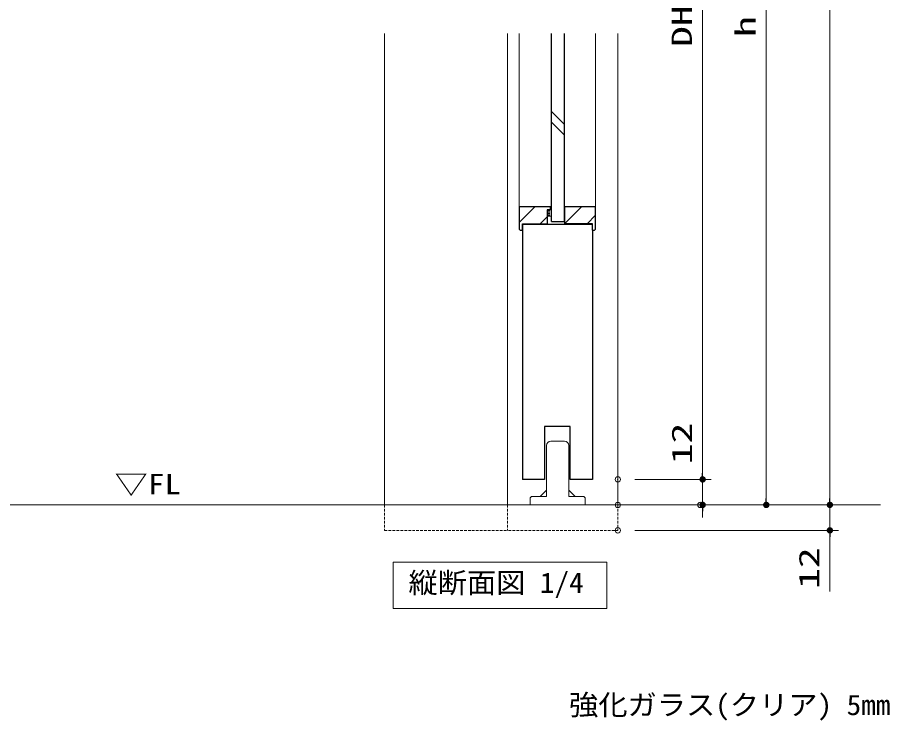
# Model space of a CAD drawing. Units: millimetres, scale not verified. Extents: x -1306 to 1306, y -607 to 607.
# Drawn here: x -705.7 to -294.5, y -148.2 to 183.1 of the extents above; entities that cross this region are included whole.
import ezdxf
from ezdxf.enums import TextEntityAlignment as Align

# ---------------------------------------------------------------- set-up
doc = ezdxf.new("R2010")
doc.units = ezdxf.units.MM
doc.header["$LTSCALE"] = 5
doc.header["$PDMODE"] = 32
doc.header["$PDSIZE"] = 2.5
doc.linetypes.add('USER2', pattern=[0.375, 0.25, -0.125])
for name, color, linetype, lineweight in [('0-1_線(黄)', 2, 'Continuous', 15), ('0-B_点線(水)', 6, 'USER2', 9), ('0-D_線(白)', 7, 'Continuous', 30), ('1-0_線(水)', 4, 'Continuous', 9), ('1-1_寸法線', 3, 'Continuous', 13), ('1-2_ハッチング', 6, 'Continuous', 9), ('1-4_DEFPOINTS', 7, 'Continuous', 5), ('1-5_0', 3, 'Continuous', 25), ('1-6_点線(黄)', 2, 'USER2', 15)]:
    doc.layers.add(name, color=color, linetype=linetype, lineweight=lineweight)
doc.styles.add('ＭＳ ゴシック', font='')
doc.styles.get('ＭＳ ゴシック').set_extended_font_data('MS Gothic')

# ---------------------------------------------------------------- blocks, each defined once
blk = doc.blocks.new('_DOT')
at = {"layer": '1-5_0'}
blk.add_line((-2.5, 0), (-5, 0), dxfattribs=at)
for points in [[(0, 0), (-2.5, 0), (-2.48, 0.313)], [(0, 0), (-2.48, -0.313), (-2.5, 0)], [(0, 0), (-2.48, 0.313), (-2.421, 0.622)], [(0, 0), (-2.421, -0.622), (-2.48, -0.313)], [(0, 0), (-2.421, 0.622), (-2.324, 0.92)], [(0, 0), (-2.324, -0.92), (-2.421, -0.622)], [(0, 0), (-2.324, 0.92), (-2.191, 1.204)], [(0, 0), (-2.191, -1.204), (-2.324, -0.92)], [(0, 0), (-2.191, 1.204), (-2.023, 1.469)], [(0, 0), (-2.023, -1.469), (-2.191, -1.204)], [(0, 0), (-2.023, 1.469), (-1.822, 1.711)], [(0, 0), (-1.822, -1.711), (-2.023, -1.469)], [(0, 0), (-1.822, 1.711), (-1.594, 1.926)], [(0, 0), (-1.594, -1.926), (-1.822, -1.711)], [(0, 0), (-1.594, 1.926), (-1.34, 2.111)], [(0, 0), (-1.34, -2.111), (-1.594, -1.926)], [(0, 0), (-1.34, 2.111), (-1.064, 2.262)], [(0, 0), (-1.064, -2.262), (-1.34, -2.111)], [(0, 0), (-1.064, 2.262), (-0.773, 2.378)], [(0, 0), (-0.773, -2.378), (-1.064, -2.262)], [(0, 0), (-0.773, 2.378), (-0.468, 2.456)], [(0, 0), (-0.468, -2.456), (-0.773, -2.378)], [(0, 0), (-0.468, 2.456), (-0.157, 2.495)], [(0, 0), (-0.157, -2.495), (-0.468, -2.456)], [(0, 0), (-0.157, 2.495), (0.157, 2.495)], [(0, 0), (0.157, -2.495), (-0.157, -2.495)], [(0, 0), (0.157, 2.495), (0.468, 2.456)], [(0, 0), (0.468, 2.456), (0.773, 2.378)], [(0, 0), (0.773, 2.378), (1.064, 2.262)], [(0, 0), (1.064, 2.262), (1.34, 2.111)], [(0, 0), (1.34, 2.111), (1.594, 1.926)], [(0, 0), (1.594, 1.926), (1.822, 1.711)], [(0, 0), (1.822, 1.711), (2.023, 1.469)], [(0, 0), (2.023, 1.469), (2.191, 1.204)], [(0, 0), (2.191, 1.204), (2.324, 0.92)], [(0, 0), (2.324, 0.92), (2.421, 0.622)], [(0, 0), (2.421, 0.622), (2.48, 0.313)], [(0, 0), (2.48, 0.313), (2.5, 0)], [(0, 0), (0.468, -2.456), (0.157, -2.495)], [(0, 0), (0.773, -2.378), (0.468, -2.456)], [(0, 0), (1.064, -2.262), (0.773, -2.378)], [(0, 0), (1.34, -2.111), (1.064, -2.262)], [(0, 0), (1.594, -1.926), (1.34, -2.111)], [(0, 0), (1.822, -1.711), (1.594, -1.926)], [(0, 0), (2.023, -1.469), (1.822, -1.711)], [(0, 0), (2.191, -1.204), (2.023, -1.469)], [(0, 0), (2.324, -0.92), (2.191, -1.204)], [(0, 0), (2.421, -0.622), (2.324, -0.92)], [(0, 0), (2.48, -0.313), (2.421, -0.622)], [(0, 0), (2.5, 0), (2.48, -0.313)]]:
    blk.add_solid(points, dxfattribs=at)
blk = doc.blocks.new('ｶﾞｲﾄﾞ金具')
at = {"layer": '1-0_線(水)'}
for p, q in [((3791.88, 2451.38), (3824.38, 2451.38)), ((3834.38, 2441.38), (3834.38, 2321.38)), ((3781.88, 2336.38), (3766.88, 2321.38)), ((3834.38, 2336.38), (3849.38, 2321.38)), ((3743.13, 2301.38), (3743.13, 2316.38)), ((3834.38, 2321.38), (3868.13, 2321.38)), ((3873.13, 2316.38), (3873.13, 2301.38))]:
    blk.add_line(p, q, dxfattribs=at)
blk.add_lwpolyline([(3748.13, 2321.38), (3781.88, 2321.38), (3781.88, 2441.38)], dxfattribs=at)
for centre, radius, start, end in [((3791.88, 2441.38), 10, 90, 180), ((3824.38, 2441.38), 10, 0, 90), ((3748.13, 2316.38), 5, 90, 180), ((3868.13, 2316.38), 5, 0, 90)]:
    blk.add_arc(centre, radius, start, end, dxfattribs=at)

msp = doc.modelspace()

# ---------------------------------------------------------------- linework, layer by layer
at = {"layer": '0-1_線(黄)'}
msp.add_line((-1213.578, -46.552), (-298.827, -46.552), dxfattribs=at)
msp.add_lwpolyline([(-528.585, -73.552), (-427.735, -73.552), (-427.735, -95.387), (-528.585, -95.387)], close=True, dxfattribs=at)
at = {"layer": '0-B_点線(水)'}
for p, q in [((-455.928, 92.082), (-453.828, 92.082)), ((-455.928, 91.457), (-453.828, 91.457)), ((-455.928, 90.832), (-453.828, 90.832)), ((-455.928, 90.207), (-453.828, 90.207)), ((-455.928, 89.582), (-453.828, 89.582))]:
    msp.add_line(p, q, dxfattribs=at)
at = {"layer": '0-D_線(白)'}
for p, q in [((-453.828, 86.948), (-453.828, 175.637)), ((-469.128, 83.448), (-468.628, 82.948)), ((-468.628, 82.948), (-467.628, 82.948)), ((-467.628, 85.948), (-467.628, -34.531)), ((-467.628, 85.698), (-434.628, 85.698)), ((-434.628, 82.948), (-433.628, 82.948)), ((-434.627, 82.948), (-434.627, -34.552)), ((-433.128, 83.448), (-433.628, 82.948))]:
    msp.add_line(p, q, dxfattribs=at)
for points in [[(-453.828, 86.948), (-447.828, 86.948), (-447.828, 175.637)], [(-454.428, 92.448), (-454.428, 93.948), (-469.128, 93.948), (-469.128, 83.448)], [(-454.428, 92.448), (-455.928, 92.448), (-455.928, 85.948)], [(-454.428, 92.448), (-455.928, 92.448), (-455.928, 89.448)], [(-433.128, 83.448), (-433.128, 93.948), (-447.828, 93.948), (-447.828, 85.948)], [(-467.628, 82.948), (-467.628, 85.948), (-455.928, 85.948)], [(-434.628, 82.948), (-434.628, 85.948), (-447.828, 85.948)], [(-434.627, -34.552), (-445.127, -34.552), (-445.127, -9.552), (-457.127, -9.552), (-457.127, -34.552), (-467.628, -34.552)]]:
    msp.add_lwpolyline(points, dxfattribs=at)
at = {"layer": '1-0_線(水)'}
for p, q in [((-532.627, 175.637), (-532.627, -46.552)), ((-474.627, 175.637), (-474.627, -46.552)), ((-469.128, 93.948), (-469.128, 175.637)), ((-433.128, 175.637), (-433.128, 93.948)), ((-422.627, 175.637), (-422.627, -46.552)), ((-447.828, 132.746), (-453.828, 138.746)), ((-447.828, 127.746), (-453.828, 133.746)), ((-454.428, 92.448), (-453.828, 92.448)), ((-455.928, 89.448), (-453.828, 89.448))]:
    msp.add_line(p, q, dxfattribs=at)
at = {"layer": '1-1_寸法線'}
for p, q in [((-322.627, -43.552), (-322.627, 430.448)), ((-352.627, 400.448), (-352.627, -43.552)), ((-382.627, 390.448), (-382.627, -31.552)), ((-382.627, -31.552), (-382.627, -5.79)), ((-414.627, -34.552), (-378.627, -34.552)), ((-414.627, -34.552), (-378.627, -34.552)), ((-382.627, -46.552), (-382.627, -34.552)), ((-322.627, -43.552), (-322.627, -40.552)), ((-414.627, -46.552), (-378.627, -46.552)), ((-414.627, -46.552), (-318.627, -46.552)), ((-414.627, -46.552), (-318.627, -46.552)), ((-375.717, -46.552), (-348.627, -46.552)), ((-322.627, -46.552), (-322.627, -58.552)), ((-382.627, -49.552), (-382.627, -52.552)), ((-414.627, -58.552), (-318.627, -58.552)), ((-322.627, -61.552), (-322.627, -87.314))]:
    msp.add_line(p, q, dxfattribs=at)
at = {"layer": '1-2_ハッチング'}
for p, q in [((-469.128, 86.585), (-461.765, 93.948)), ((-447.733, 85.948), (-439.733, 93.948)), ((-459.159, 85.948), (-455.928, 89.178)), ((-437.127, 85.948), (-433.128, 89.946))]:
    msp.add_line(p, q, dxfattribs=at)
at = {"layer": '1-4_DEFPOINTS'}
for p in [(-422.627, -34.552), (-382.627, -34.552), (-422.627, -46.552), (-383.717, -46.552), (-382.627, -46.552), (-352.627, -46.552), (-422.627, -58.552), (-322.627, -58.552)]:
    msp.add_point(p, dxfattribs=at)
at = {"layer": '1-6_点線(黄)'}
for p, q in [((-532.627, -46.552), (-532.627, -58.552)), ((-474.627, -46.552), (-474.627, -58.552)), ((-422.627, -46.552), (-422.627, -58.552)), ((-532.627, -58.552), (-474.627, -58.552)), ((-474.127, -58.552), (-422.627, -58.552))]:
    msp.add_line(p, q, dxfattribs=at)

# ---------------------------------------------------------------- block references
at = {"layer": '1-0_線(水)', "xscale": 0.2, "yscale": 0.2}
msp.add_blockref('ｶﾞｲﾄﾞ金具', (-1212.596, -506.829), dxfattribs=at)
at = {"layer": '1-1_寸法線', "xscale": 0.6, "yscale": 0.6}
for p, rotation in [((-382.627, -34.552), 270), ((-382.627, -34.552), 270), ((-382.627, -46.552), 90), ((-352.627, -46.552), 270), ((-322.627, -46.552), 270), ((-322.627, -46.552), 270), ((-322.627, -58.552), 90)]:
    msp.add_blockref('_DOT', p, dxfattribs=dict(at, rotation=rotation))

# ---------------------------------------------------------------- texts
at = {"layer": '0-1_線(黄)', "style": 'ＭＳ ゴシック'}
for s, height, width, p in [('▽FL', 9.604, 1.2, (-659.948, -44.449)), ('縦断面図 1/4', 9.621, 1.05, (-521.337, -90.93))]:
    msp.add_text(s, height=height, dxfattribs=dict(at, width=width)).set_placement(p, align=Align.BOTTOM_LEFT)
at = {"layer": '1-1_寸法線', "style": 'ＭＳ ゴシック', "width": 1.5}
for s, p in [('DH', (-384.777, 169.21)), ('h', (-354.777, 173.924)), ('12', (-384.777, -27.409)), ('12', (-324.777, -86.171))]:
    msp.add_text(s, height=9.604, rotation=90, dxfattribs=at).set_placement(p, align=Align.BOTTOM_LEFT)
at = {"layer": '1-1_寸法線', "style": 'ＭＳ ゴシック', "width": 1.05}
msp.add_text('強化ガラス(クリア) 5mm', height=9.621, dxfattribs=at).set_placement((-445.585, -148.496), align=Align.BOTTOM_LEFT)

doc.saveas('drawing.dxf')
